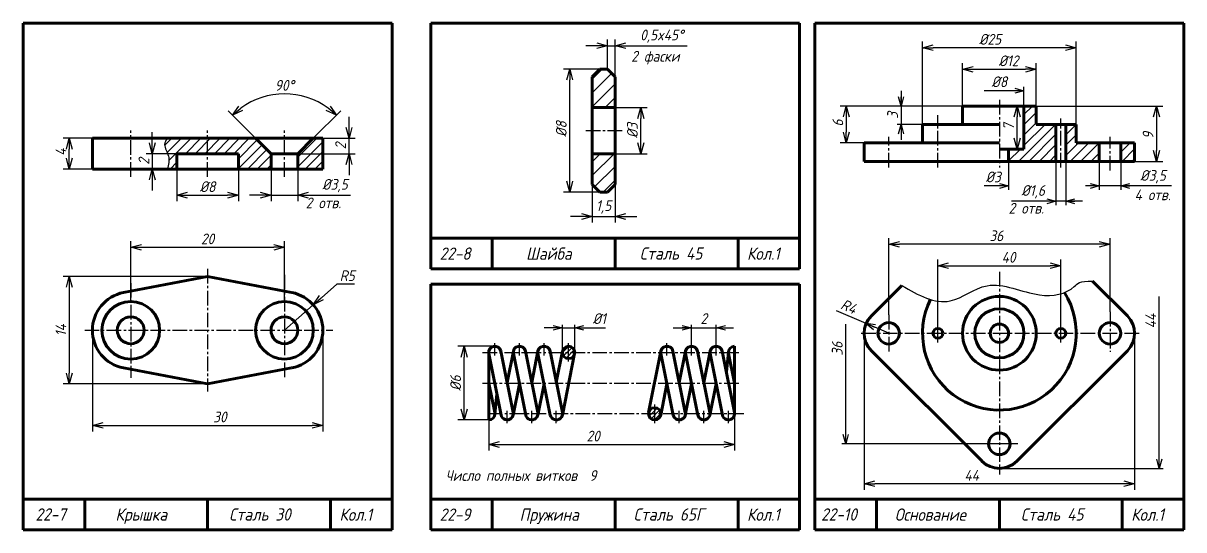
# Model space of a CAD drawing. Header units: millimetres. Extents: x -255 to 513, y 132 to 472.
# Drawn here: x 135 to 512.6, y 307 to 472 of the extents above; entities that cross this region are included whole.
import ezdxf

# ---------------------------------------------------------------- set-up
doc = ezdxf.new("R2010")
doc.units = ezdxf.units.MM
doc.header["$LTSCALE"] = 0.5
doc.linetypes.add('CENTER2', pattern=[28.575, 19.05, -3.175, 3.175, -3.175])
doc.layers.get('Defpoints').update_dxf_attribs({"color": 5})
doc.styles.get("Standard").update_dxf_attribs({"font": 'isocpeui.ttf', "width": 0.9})
doc.dimstyles.new('Standart 1', dxfattribs={"dimtxt": 3.5, "dimasz": 3.5, "dimexe": 2, "dimexo": 0, "dimgap": 1, "dimtad": 1, "dimtoh": 1, "dimdec": 0, "dimtxsty": 'Standard', "dimblk": 'OPEN30', "dimcen": 2.5, "dimadec": 0, "dimazin": 0, "dimtfac": 1, "dimtdec": 0, "dimtmove": 0, "dimatfit": 3, "dimldrblk": 'DOTSMALL', "dimfxl": 0, "dimarcsym": 0})

# ---------------------------------------------------------------- blocks, each defined once
blk = doc.blocks.new('_Open30')
at = {"color": 0, "linetype": 'ByBlock', "lineweight": -2}
for p, q in [((-1, 0.27), (0, 0)), ((0, 0), (-1, -0.27)), ((0, 0), (-1, 0))]:
    blk.add_line(p, q, dxfattribs=at)
blk = doc.blocks.new('*D71')
at = {"color": 0, "lineweight": -2}
for p, q in [((210.62, 434.5), (201.7, 443.42)), ((229.37, 434.5), (238.3, 443.42))]:
    blk.add_line(p, q, dxfattribs=at)
blk.add_arc((220, 425.12), 23.88, 53.4069, 126.5931, dxfattribs=at)
at = {"layer": 'Defpoints', "color": 0}
for p in [(226.18, 448.19), (210.62, 434.5), (229.37, 434.5), (215.62, 429.5), (224.37, 429.5)]:
    blk.add_point(p, dxfattribs=at)
at = {"color": 0, "lineweight": -2, "xscale": 3.5, "yscale": 3.5, "zscale": 3.5}
for p, rotation in [((203.12, 442.01), 220.7965396491163), ((236.88, 442.01), 319.2034603508836)]:
    blk.add_blockref('_Open30', p, dxfattribs=dict(at, rotation=rotation))
at = {"color": 0, "insert": (220, 451.75), "char_height": 3.5, "attachment_point": 5}
blk.add_mtext('90°', dxfattribs=at)
blk = doc.blocks.new('_DotSmall')
at = {"color": 0, "linetype": 'ByBlock', "const_width": 0.5}
blk.add_lwpolyline([(-0.0625, 0, 1), (0.0625, 0, 1)], format="xyb", close=True, dxfattribs=at)
blk = doc.blocks.new('*D72')
at = {"color": 0, "lineweight": -2}
for p, q in [((215.62, 424.5), (215.62, 414)), ((224.37, 424.5), (224.37, 414)), ((212.12, 416), (208.62, 416)), ((215.62, 416), (224.37, 416)), ((227.87, 416), (241.53, 416))]:
    blk.add_line(p, q, dxfattribs=at)
at = {"layer": 'Defpoints', "color": 0}
for p in [(215.62, 424.5), (224.37, 424.5), (224.37, 416)]:
    blk.add_point(p, dxfattribs=at)
at = {"color": 0, "lineweight": -2, "xscale": 3.5, "yscale": 3.5, "zscale": 3.5}
blk.add_blockref('_Open30', (215.62, 416), dxfattribs=at)
at = {"color": 0, "lineweight": -2, "xscale": 3.5, "yscale": 3.5, "zscale": 3.5, "rotation": 180}
blk.add_blockref('_Open30', (224.37, 416), dxfattribs=at)
at = {"color": 0, "insert": (236.45, 419.1), "char_height": 3.5, "attachment_point": 5}
blk.add_mtext('%%c3,5', dxfattribs=at)
blk = doc.blocks.new('*D73')
at = {"color": 0, "lineweight": -2}
for p, q in [((157.5, 372), (157.5, 339)), ((232.5, 372), (232.5, 339)), ((161, 341), (229, 341))]:
    blk.add_line(p, q, dxfattribs=at)
at = {"layer": 'Defpoints', "color": 0}
for p in [(157.5, 372), (232.5, 372), (232.5, 341)]:
    blk.add_point(p, dxfattribs=at)
at = {"color": 0, "lineweight": -2, "xscale": 3.5, "yscale": 3.5, "zscale": 3.5, "rotation": 180}
blk.add_blockref('_Open30', (157.5, 341), dxfattribs=at)
at = {"color": 0, "lineweight": -2, "xscale": 3.5, "yscale": 3.5, "zscale": 3.5}
blk.add_blockref('_Open30', (232.5, 341), dxfattribs=at)
at = {"color": 0, "insert": (199, 343.75), "char_height": 3.5, "attachment_point": 5}
blk.add_mtext('30', dxfattribs=at)
blk = doc.blocks.new('*D74')
at = {"color": 0, "lineweight": -2}
for p, q in [((237, 387), (232, 382.59)), ((242.84, 387), (237, 387)), ((220, 372), (229.37, 380.27))]:
    blk.add_line(p, q, dxfattribs=at)
at = {"layer": 'Defpoints', "color": 0}
for p in [(229.37, 380.27), (220, 372)]:
    blk.add_point(p, dxfattribs=at)
at = {"color": 0, "lineweight": -2, "xscale": 3.5, "yscale": 3.5, "zscale": 3.5, "rotation": 221.4236658828374}
blk.add_blockref('_Open30', (229.37, 380.27), dxfattribs=at)
at = {"color": 0, "insert": (240.43, 389.75), "char_height": 3.5, "attachment_point": 5}
blk.add_mtext('R5', dxfattribs=at)
blk = doc.blocks.new('*D75')
at = {"color": 0, "lineweight": -2}
for p, q in [((241, 438), (241, 441.5)), ((232.5, 434.5), (243, 434.5)), ((241, 429.5), (241, 434.5)), ((224.37, 429.5), (243, 429.5)), ((241, 426), (241, 422.5))]:
    blk.add_line(p, q, dxfattribs=at)
at = {"layer": 'Defpoints', "color": 0}
for p in [(232.5, 434.5), (241, 434.5), (224.37, 429.5)]:
    blk.add_point(p, dxfattribs=at)
at = {"color": 0, "lineweight": -2, "xscale": 3.5, "yscale": 3.5, "zscale": 3.5}
for p, rotation in [((241, 434.5), 270), ((241, 429.5), 90)]:
    blk.add_blockref('_Open30', p, dxfattribs=dict(at, rotation=rotation))
at = {"color": 0, "insert": (238.25, 432), "char_height": 3.5, "attachment_point": 5, "rotation": 90}
blk.add_mtext('2', dxfattribs=at)
blk = doc.blocks.new('*D76')
at = {"color": 0, "lineweight": -2}
for p, q in [((195, 389.5), (148, 389.5)), ((150, 386), (150, 358)), ((195, 354.5), (148, 354.5))]:
    blk.add_line(p, q, dxfattribs=at)
at = {"layer": 'Defpoints', "color": 0}
for p in [(195, 389.5), (150, 354.5), (195, 354.5)]:
    blk.add_point(p, dxfattribs=at)
at = {"color": 0, "lineweight": -2, "xscale": 3.5, "yscale": 3.5, "zscale": 3.5}
for p, rotation in [((150, 389.5), 90), ((150, 354.5), 270)]:
    blk.add_blockref('_Open30', p, dxfattribs=dict(at, rotation=rotation))
at = {"color": 0, "insert": (147.25, 372), "char_height": 3.5, "attachment_point": 5, "rotation": 90}
blk.add_mtext('14', dxfattribs=at)
blk = doc.blocks.new('*D77')
at = {"color": 0, "lineweight": -2}
for p, q in [((170, 381.37), (170, 401)), ((220, 381.37), (220, 401)), ((173.5, 399), (216.5, 399))]:
    blk.add_line(p, q, dxfattribs=at)
at = {"layer": 'Defpoints', "color": 0}
for p in [(220, 399), (170, 381.37), (220, 381.37)]:
    blk.add_point(p, dxfattribs=at)
at = {"color": 0, "lineweight": -2, "xscale": 3.5, "yscale": 3.5, "zscale": 3.5, "rotation": 180}
blk.add_blockref('_Open30', (170, 399), dxfattribs=at)
at = {"color": 0, "lineweight": -2, "xscale": 3.5, "yscale": 3.5, "zscale": 3.5}
blk.add_blockref('_Open30', (220, 399), dxfattribs=at)
at = {"color": 0, "insert": (195, 401.75), "char_height": 3.5, "attachment_point": 5}
blk.add_mtext('20', dxfattribs=at)
blk = doc.blocks.new('*D78')
at = {"color": 0, "lineweight": -2}
for p, q in [((157.5, 434.5), (148, 434.5)), ((150, 428), (150, 431)), ((157.5, 424.5), (148, 424.5))]:
    blk.add_line(p, q, dxfattribs=at)
at = {"layer": 'Defpoints', "color": 0}
for p in [(150, 434.5), (157.5, 434.5), (157.5, 424.5)]:
    blk.add_point(p, dxfattribs=at)
at = {"color": 0, "lineweight": -2, "xscale": 3.5, "yscale": 3.5, "zscale": 3.5}
for p, rotation in [((150, 434.5), 90), ((150, 424.5), 270)]:
    blk.add_blockref('_Open30', p, dxfattribs=dict(at, rotation=rotation))
at = {"color": 0, "insert": (147.25, 430), "char_height": 3.5, "attachment_point": 5, "rotation": 90}
blk.add_mtext('4', dxfattribs=at)
blk = doc.blocks.new('*D79')
at = {"color": 0, "lineweight": -2}
for p, q in [((177, 433), (177, 436.5)), ((185, 429.5), (175, 429.5)), ((177, 429.5), (177, 424.5)), ((181.83, 424.5), (175, 424.5)), ((177, 421), (177, 417.5))]:
    blk.add_line(p, q, dxfattribs=at)
at = {"layer": 'Defpoints', "color": 0}
for p in [(185, 429.5), (177, 424.5), (181.83, 424.5)]:
    blk.add_point(p, dxfattribs=at)
at = {"color": 0, "lineweight": -2, "xscale": 3.5, "yscale": 3.5, "zscale": 3.5}
for p, rotation in [((177, 429.5), 270), ((177, 424.5), 90)]:
    blk.add_blockref('_Open30', p, dxfattribs=dict(at, rotation=rotation))
at = {"color": 0, "insert": (174.25, 427), "char_height": 3.5, "attachment_point": 5, "rotation": 90}
blk.add_mtext('2', dxfattribs=at)
blk = doc.blocks.new('*D80')
at = {"color": 0, "lineweight": -2}
for p, q in [((185, 424.5), (185, 414)), ((205, 424.5), (205, 414)), ((188.5, 416), (201.5, 416))]:
    blk.add_line(p, q, dxfattribs=at)
at = {"layer": 'Defpoints', "color": 0}
for p in [(185, 424.5), (205, 424.5), (205, 416)]:
    blk.add_point(p, dxfattribs=at)
at = {"color": 0, "lineweight": -2, "xscale": 3.5, "yscale": 3.5, "zscale": 3.5, "rotation": 180}
blk.add_blockref('_Open30', (185, 416), dxfattribs=at)
at = {"color": 0, "lineweight": -2, "xscale": 3.5, "yscale": 3.5, "zscale": 3.5}
blk.add_blockref('_Open30', (205, 416), dxfattribs=at)
at = {"color": 0, "insert": (195, 418.75), "char_height": 3.5, "attachment_point": 5}
blk.add_mtext('%%c8', dxfattribs=at)
blk = doc.blocks.new('*D81')
at = {"color": 0, "lineweight": -2}
for p, q in [((321.6, 464.66), (318.1, 464.66)), ((325.1, 457), (325.1, 466.66)), ((325.1, 464.66), (327.6, 464.66)), ((327.6, 454.5), (327.6, 466.66)), ((331.1, 464.66), (351, 464.66))]:
    blk.add_line(p, q, dxfattribs=at)
at = {"layer": 'Defpoints', "color": 0}
for p in [(327.6, 464.66), (325.1, 457), (327.6, 454.5)]:
    blk.add_point(p, dxfattribs=at)
at = {"color": 0, "lineweight": -2, "xscale": 3.5, "yscale": 3.5, "zscale": 3.5}
blk.add_blockref('_Open30', (325.1, 464.66), dxfattribs=at)
at = {"color": 0, "lineweight": -2, "xscale": 3.5, "yscale": 3.5, "zscale": 3.5, "rotation": 180}
blk.add_blockref('_Open30', (327.6, 464.66), dxfattribs=at)
at = {"color": 0, "insert": (342.8, 467.76), "char_height": 3.5, "attachment_point": 5}
blk.add_mtext('0,5x45%%d', dxfattribs=at)
blk = doc.blocks.new('*D82')
at = {"color": 0, "lineweight": -2}
for p, q in [((320.1, 419.5), (320.1, 407.05)), ((327.6, 419.5), (327.6, 407.05)), ((316.6, 409.05), (313.1, 409.05)), ((320.1, 409.05), (327.6, 409.05)), ((331.1, 409.05), (334.6, 409.05))]:
    blk.add_line(p, q, dxfattribs=at)
at = {"layer": 'Defpoints', "color": 0}
for p in [(320.1, 419.5), (327.6, 419.5), (327.6, 409.05)]:
    blk.add_point(p, dxfattribs=at)
at = {"color": 0, "lineweight": -2, "xscale": 3.5, "yscale": 3.5, "zscale": 3.5}
blk.add_blockref('_Open30', (320.1, 409.05), dxfattribs=at)
at = {"color": 0, "lineweight": -2, "xscale": 3.5, "yscale": 3.5, "zscale": 3.5, "rotation": 180}
blk.add_blockref('_Open30', (327.6, 409.05), dxfattribs=at)
at = {"color": 0, "insert": (323.85, 412.15), "char_height": 3.5, "attachment_point": 5}
blk.add_mtext('1,5', dxfattribs=at)
blk = doc.blocks.new('*D83')
at = {"color": 0, "lineweight": -2}
for p, q in [((327.6, 444.5), (337.96, 444.5)), ((335.96, 433), (335.96, 441)), ((327.6, 429.5), (337.96, 429.5))]:
    blk.add_line(p, q, dxfattribs=at)
at = {"layer": 'Defpoints', "color": 0}
for p in [(327.6, 444.5), (335.96, 444.5), (327.6, 429.5)]:
    blk.add_point(p, dxfattribs=at)
at = {"color": 0, "lineweight": -2, "xscale": 3.5, "yscale": 3.5, "zscale": 3.5}
for p, rotation in [((335.96, 444.5), 90), ((335.96, 429.5), 270)]:
    blk.add_blockref('_Open30', p, dxfattribs=dict(at, rotation=rotation))
at = {"color": 0, "insert": (333.21, 437.04), "char_height": 3.5, "attachment_point": 5, "rotation": 90}
blk.add_mtext('%%c3', dxfattribs=at)
blk = doc.blocks.new('*D84')
at = {"color": 0, "lineweight": -2}
for p, q in [((322.6, 457), (310.81, 457)), ((312.81, 420.5), (312.81, 453.5)), ((322.6, 417), (310.81, 417))]:
    blk.add_line(p, q, dxfattribs=at)
at = {"layer": 'Defpoints', "color": 0}
for p in [(312.81, 457), (322.6, 457), (322.6, 417)]:
    blk.add_point(p, dxfattribs=at)
at = {"color": 0, "lineweight": -2, "xscale": 3.5, "yscale": 3.5, "zscale": 3.5}
for p, rotation in [((312.81, 457), 90), ((312.81, 417), 270)]:
    blk.add_blockref('_Open30', p, dxfattribs=dict(at, rotation=rotation))
at = {"color": 0, "insert": (310.06, 437.52), "char_height": 3.5, "attachment_point": 5, "rotation": 90}
blk.add_mtext('%%c8', dxfattribs=at)
blk = doc.blocks.new('*D85')
at = {"color": 0, "lineweight": -2}
for p, q in [((286.45, 344.78), (286.45, 332.78)), ((366.45, 344.78), (366.45, 332.78)), ((289.95, 334.78), (362.95, 334.78))]:
    blk.add_line(p, q, dxfattribs=at)
at = {"layer": 'Defpoints', "color": 0}
for p in [(286.45, 344.78), (366.45, 344.78), (366.45, 334.78)]:
    blk.add_point(p, dxfattribs=at)
at = {"color": 0, "lineweight": -2, "xscale": 3.5, "yscale": 3.5, "zscale": 3.5, "rotation": 180}
blk.add_blockref('_Open30', (286.45, 334.78), dxfattribs=at)
at = {"color": 0, "lineweight": -2, "xscale": 3.5, "yscale": 3.5, "zscale": 3.5}
blk.add_blockref('_Open30', (366.45, 334.78), dxfattribs=at)
at = {"color": 0, "insert": (320.45, 337.53), "char_height": 3.5, "attachment_point": 5}
blk.add_mtext('20', dxfattribs=at)
blk = doc.blocks.new('*D86')
at = {"color": 0, "lineweight": -2}
for p, q in [((288.45, 366.78), (276.45, 366.78)), ((278.45, 346.28), (278.45, 363.28)), ((286.45, 342.78), (276.45, 342.78))]:
    blk.add_line(p, q, dxfattribs=at)
at = {"layer": 'Defpoints', "color": 0}
for p in [(278.45, 366.78), (288.45, 366.78), (286.45, 342.78)]:
    blk.add_point(p, dxfattribs=at)
at = {"color": 0, "lineweight": -2, "xscale": 3.5, "yscale": 3.5, "zscale": 3.5}
for p, rotation in [((278.45, 366.78), 90), ((278.45, 342.78), 270)]:
    blk.add_blockref('_Open30', p, dxfattribs=dict(at, rotation=rotation))
at = {"color": 0, "insert": (275.7, 354.78), "char_height": 3.5, "attachment_point": 5, "rotation": 90}
blk.add_mtext('%%c6', dxfattribs=at)
blk = doc.blocks.new('*D87')
at = {"color": 0, "lineweight": -2}
for p, q in [((432.6, 374), (432.6, 395)), ((436.1, 393), (469.1, 393)), ((472.6, 374), (472.6, 395))]:
    blk.add_line(p, q, dxfattribs=at)
at = {"layer": 'Defpoints', "color": 0}
for p in [(472.6, 393), (432.6, 374), (472.6, 374)]:
    blk.add_point(p, dxfattribs=at)
at = {"color": 0, "lineweight": -2, "xscale": 3.5, "yscale": 3.5, "zscale": 3.5, "rotation": 180}
blk.add_blockref('_Open30', (432.6, 393), dxfattribs=at)
at = {"color": 0, "lineweight": -2, "xscale": 3.5, "yscale": 3.5, "zscale": 3.5}
blk.add_blockref('_Open30', (472.6, 393), dxfattribs=at)
at = {"color": 0, "insert": (455.6, 395.75), "char_height": 3.5, "attachment_point": 5}
blk.add_mtext('40', dxfattribs=at)
blk = doc.blocks.new('*D88')
at = {"color": 0, "lineweight": -2}
for p, q in [((420.06, 445), (400.79, 445)), ((402.79, 441.5), (402.79, 436.5)), ((408.6, 433), (400.79, 433))]:
    blk.add_line(p, q, dxfattribs=at)
at = {"layer": 'Defpoints', "color": 0}
for p in [(420.06, 445), (402.79, 433), (408.6, 433)]:
    blk.add_point(p, dxfattribs=at)
at = {"color": 0, "lineweight": -2, "xscale": 3.5, "yscale": 3.5, "zscale": 3.5}
for p, rotation in [((402.79, 445), 90), ((402.79, 433), 270)]:
    blk.add_blockref('_Open30', p, dxfattribs=dict(at, rotation=rotation))
at = {"color": 0, "insert": (400.04, 439.48), "char_height": 3.5, "attachment_point": 5, "rotation": 90}
blk.add_mtext('6', dxfattribs=at)
blk = doc.blocks.new('*D89')
at = {"color": 0, "lineweight": -2}
for p, q in [((460.6, 445), (456.41, 445)), ((458.41, 434.5), (458.41, 441.5)), ((459.46, 431), (456.41, 431))]:
    blk.add_line(p, q, dxfattribs=at)
at = {"layer": 'Defpoints', "color": 0}
for p in [(458.41, 445), (460.6, 445), (459.46, 431)]:
    blk.add_point(p, dxfattribs=at)
at = {"color": 0, "lineweight": -2, "xscale": 3.5, "yscale": 3.5, "zscale": 3.5}
for p, rotation in [((458.41, 445), 90), ((458.41, 431), 270)]:
    blk.add_blockref('_Open30', p, dxfattribs=dict(at, rotation=rotation))
at = {"color": 0, "insert": (455.64, 438.26), "char_height": 3.5, "attachment_point": 5, "rotation": 90}
blk.add_mtext('7', dxfattribs=at)
blk = doc.blocks.new('*D90')
at = {"color": 0, "lineweight": -2}
for p, q in [((464.6, 445), (505.74, 445)), ((503.74, 441.5), (503.74, 430.5)), ((496.6, 427), (505.74, 427))]:
    blk.add_line(p, q, dxfattribs=at)
at = {"layer": 'Defpoints', "color": 0}
for p in [(464.6, 445), (496.6, 427), (503.74, 427)]:
    blk.add_point(p, dxfattribs=at)
at = {"color": 0, "lineweight": -2, "xscale": 3.5, "yscale": 3.5, "zscale": 3.5}
for p, rotation in [((503.74, 445), 90), ((503.74, 427), 270)]:
    blk.add_blockref('_Open30', p, dxfattribs=dict(at, rotation=rotation))
at = {"color": 0, "insert": (500.99, 435.44), "char_height": 3.5, "attachment_point": 5, "rotation": 90}
blk.add_mtext('9', dxfattribs=at)
blk = doc.blocks.new('*D91')
at = {"color": 0, "lineweight": -2}
for p, q in [((408.6, 371), (408.6, 320)), ((496.6, 371), (496.6, 320)), ((493.1, 322), (412.1, 322))]:
    blk.add_line(p, q, dxfattribs=at)
at = {"layer": 'Defpoints', "color": 0}
for p in [(408.6, 371), (496.6, 371), (408.6, 322)]:
    blk.add_point(p, dxfattribs=at)
at = {"color": 0, "lineweight": -2, "xscale": 3.5, "yscale": 3.5, "zscale": 3.5, "rotation": 180}
blk.add_blockref('_Open30', (408.6, 322), dxfattribs=at)
at = {"color": 0, "lineweight": -2, "xscale": 3.5, "yscale": 3.5, "zscale": 3.5}
blk.add_blockref('_Open30', (496.6, 322), dxfattribs=at)
at = {"color": 0, "insert": (443.6, 324.75), "char_height": 3.5, "attachment_point": 5}
blk.add_mtext('44', dxfattribs=at)
blk = doc.blocks.new('*D92')
at = {"color": 0, "lineweight": -2}
for p, q in [((416.6, 377), (416.6, 402)), ((488.6, 378), (488.6, 402)), ((485.1, 400), (420.1, 400))]:
    blk.add_line(p, q, dxfattribs=at)
at = {"layer": 'Defpoints', "color": 0}
for p in [(416.6, 400), (488.6, 378), (416.6, 377)]:
    blk.add_point(p, dxfattribs=at)
at = {"color": 0, "lineweight": -2, "xscale": 3.5, "yscale": 3.5, "zscale": 3.5, "rotation": 180}
blk.add_blockref('_Open30', (416.6, 400), dxfattribs=at)
at = {"color": 0, "lineweight": -2, "xscale": 3.5, "yscale": 3.5, "zscale": 3.5}
blk.add_blockref('_Open30', (488.6, 400), dxfattribs=at)
at = {"color": 0, "insert": (451.6, 402.75), "char_height": 3.5, "attachment_point": 5}
blk.add_mtext('36', dxfattribs=at)
blk = doc.blocks.new('*D93')
at = {"color": 0, "lineweight": -2}
for p, q in [((427.6, 438), (427.6, 466)), ((477.6, 439), (477.6, 466)), ((474.1, 464), (431.1, 464))]:
    blk.add_line(p, q, dxfattribs=at)
at = {"layer": 'Defpoints', "color": 0}
for p in [(427.6, 464), (477.6, 439), (427.6, 438)]:
    blk.add_point(p, dxfattribs=at)
at = {"color": 0, "lineweight": -2, "xscale": 3.5, "yscale": 3.5, "zscale": 3.5, "rotation": 180}
blk.add_blockref('_Open30', (427.6, 464), dxfattribs=at)
at = {"color": 0, "lineweight": -2, "xscale": 3.5, "yscale": 3.5, "zscale": 3.5}
blk.add_blockref('_Open30', (477.6, 464), dxfattribs=at)
at = {"color": 0, "insert": (449.6, 466.75), "char_height": 3.5, "attachment_point": 5}
blk.add_mtext('%%c25', dxfattribs=at)
blk = doc.blocks.new('*D94')
at = {"color": 0, "lineweight": -2}
for p, q in [((440.6, 445), (440.6, 459)), ((444.1, 457), (461.1, 457)), ((464.6, 445), (464.6, 459))]:
    blk.add_line(p, q, dxfattribs=at)
at = {"layer": 'Defpoints', "color": 0}
for p in [(464.6, 457), (440.6, 445), (464.6, 445)]:
    blk.add_point(p, dxfattribs=at)
at = {"color": 0, "lineweight": -2, "xscale": 3.5, "yscale": 3.5, "zscale": 3.5, "rotation": 180}
blk.add_blockref('_Open30', (440.6, 457), dxfattribs=at)
at = {"color": 0, "lineweight": -2, "xscale": 3.5, "yscale": 3.5, "zscale": 3.5}
blk.add_blockref('_Open30', (464.6, 457), dxfattribs=at)
at = {"color": 0, "insert": (455.6, 459.75), "char_height": 3.5, "attachment_point": 5}
blk.add_mtext('%%c12', dxfattribs=at)

msp = doc.modelspace()

# ---------------------------------------------------------------- hatches: boundary and pattern name
h = msp.add_hatch()
h.set_pattern_fill('ANSI31', color=256, style=0)
h.set_pattern_definition([(45, (112.6025, 372), (-2.245064, 2.245064), [])])
h.paths.add_polyline_path([(320.1, 444.5), (327.6, 444.5), (327.6, 454.5), (325.1, 457), (322.6, 457), (320.1, 454.5)])
h.paths.add_polyline_path([(327.6, 429.5), (320.1, 429.5), (320.1, 419.5), (322.6, 417), (325.1, 417), (327.6, 419.5)])
h = msp.add_hatch()
h.set_pattern_fill('ANSI31', color=256, scale=0.75, style=0)
h.set_pattern_definition([(45, (362.6025, 287), (-1.683798, 1.683798), [])])
h.paths.add_polyline_path([(460.6, 431), (455.6, 431), (455.6, 427), (471, 427), (471, 439), (464.6, 439), (464.6, 445), (460.6, 445)])
h.paths.add_polyline_path([(474.2, 427), (485.1, 427), (485.1, 433), (477.6, 433), (477.6, 439), (474.2, 439)])
h.paths.add_polyline_path([(496.6, 427), (496.6, 433), (492.1, 433), (492.1, 427)])
h = msp.add_hatch()
h.set_pattern_fill('ANSI31', color=256, scale=0.7, style=0)
h.set_pattern_definition([(45, (105, 287), (-1.571545, 1.571545), [])])
edge = h.paths.add_edge_path()
edge.add_spline(control_points=[(181.86, 434.5), (181.35, 433.85), (180.43, 432.08), (182.9, 428.62), (182.34, 425.91), (181.83, 424.5)], knot_values=[1.718832, 1.718832, 1.718832, 1.718832, 3.605551, 6.767829, 10.22642, 10.22642, 10.22642, 10.22642], degree=3, periodic=0)
edge.add_line((181.83, 424.5), (185, 424.5))
edge.add_line((185, 424.5), (185, 429.5))
edge.add_line((185, 429.5), (195, 429.5))
edge.add_line((195, 429.5), (195, 434.5))
edge.add_line((195, 434.5), (181.86, 434.5))
h.paths.add_polyline_path([(195, 434.5), (195, 429.5), (205, 429.5), (205, 424.5), (215.62, 424.5), (215.62, 429.5), (210.62, 434.5)])
h.paths.add_polyline_path([(232.5, 434.5), (229.37, 434.5), (224.37, 429.5), (224.37, 424.5), (232.5, 424.5)])
h = msp.add_hatch()
h.set_pattern_fill('ANSI31', color=256, scale=0.33, style=0)
h.set_pattern_definition([(45, (118.4525, 289.7816), (-0.740871, 0.740871), [])])
edge = h.paths.add_edge_path()
edge.add_arc((312.45, 364.78), 2, 0, 360)
edge = h.paths.add_edge_path()
edge.add_arc((340.45, 344.78), 2, 0, 360)

# ---------------------------------------------------------------- linework, layer by layer
at = {"lineweight": 60}
for p, q in [((135, 472), (135, 307)), ((255, 472), (135, 472)), ((255, 307), (255, 472)), ((267.6, 472), (267.6, 392)), ((387.6, 472), (267.6, 472)), ((387.6, 392), (387.6, 472)), ((392.6, 472), (392.6, 307)), ((512.6, 472), (392.6, 472)), ((512.6, 307), (512.6, 472)), ((320.1, 454.5), (322.6, 457)), ((322.6, 457), (325.1, 457)), ((325.1, 457), (327.6, 454.5)), ((320.1, 419.5), (320.1, 454.5)), ((327.6, 454.5), (327.6, 419.5)), ((320.1, 444.5), (327.6, 444.5)), ((440.6, 445), (464.6, 445)), ((440.6, 439), (440.6, 445)), ((460.6, 431), (460.6, 445)), ((464.6, 445), (464.6, 439)), ((427.6, 439), (427.6, 433)), ((452.6, 439), (427.6, 439)), ((464.6, 439), (477.6, 439)), ((471, 427), (471, 439)), ((474.2, 427), (474.2, 439)), ((477.6, 439), (477.6, 433)), ((157.5, 424.5), (157.5, 434.5)), ((157.5, 434.5), (232.5, 434.5)), ((215.62, 429.5), (210.62, 434.5)), ((229.37, 434.5), (224.37, 429.5)), ((232.5, 424.5), (232.5, 434.5)), ((408.6, 433), (452.6, 433)), ((408.6, 427), (408.6, 433)), ((452.6, 431), (460.6, 431)), ((455.6, 431), (455.6, 427)), ((496.6, 433), (477.6, 433)), ((485.1, 427), (485.1, 433)), ((492.1, 427), (492.1, 433)), ((496.6, 433), (496.6, 427)), ((185, 429.5), (205, 429.5)), ((185, 424.5), (185, 429.5)), ((205, 429.5), (205, 424.5)), ((215.62, 429.5), (224.37, 429.5)), ((215.62, 424.5), (215.62, 429.5)), ((224.37, 429.5), (224.37, 424.5)), ((320.1, 429.5), (327.6, 429.5)), ((408.6, 427), (496.6, 427)), ((157.5, 424.5), (232.5, 424.5)), ((220, 424.5), (215.62, 424.5)), ((320.1, 419.5), (322.6, 417)), ((325.1, 417), (327.6, 419.5)), ((325.1, 417), (322.6, 417)), ((387.6, 402), (267.6, 402)), ((287.6, 402), (287.6, 392)), ((327.6, 402), (327.6, 392)), ((367.6, 402), (367.6, 392)), ((195, 389.5), (167.66, 384.28)), ((195, 389.5), (222.34, 384.28)), ((267.6, 392), (387.6, 392)), ((267.6, 387), (267.6, 307)), ((387.6, 387), (267.6, 387)), ((387.6, 307), (387.6, 387)), ((410.95, 376.66), (420.88, 386.59)), ((494.26, 376.66), (482.94, 387.98)), ((366.45, 344.78), (366.45, 366.78)), ((286.45, 342.78), (286.45, 364.78)), ((286.49, 364.39), (290.49, 344.39)), ((290.41, 365.17), (294.41, 345.17)), ((294.49, 365.17), (292.45, 354.98)), ((294.49, 364.39), (298.49, 344.39)), ((298.41, 365.17), (302.41, 345.17)), ((302.49, 365.17), (300.45, 354.98)), ((302.49, 364.39), (306.49, 344.39)), ((306.41, 365.17), (310.41, 345.17)), ((310.49, 365.17), (308.45, 354.98)), ((314.41, 364.39), (310.41, 344.39)), ((342.49, 365.17), (338.49, 345.17)), ((342.49, 364.39), (346.49, 344.39)), ((346.41, 365.17), (350.41, 345.17)), ((350.49, 365.17), (348.45, 354.98)), ((350.49, 364.39), (354.49, 344.39)), ((354.41, 365.17), (358.41, 345.17)), ((358.49, 365.17), (356.45, 354.98)), ((358.49, 364.39), (362.49, 344.39)), ((362.41, 365.17), (366.41, 345.17)), ((363.79, 358.31), (364.46, 364.98)), ((366.45, 354.78), (364.49, 364.38)), ((410.95, 365.34), (446.95, 329.34)), ((494.26, 365.34), (458.26, 329.34)), ((195, 354.5), (167.66, 359.72)), ((195, 354.5), (222.34, 359.72)), ((286.45, 354.78), (288.41, 345.18)), ((289.12, 351.25), (288.44, 344.58)), ((296.45, 354.58), (294.41, 344.39)), ((304.45, 354.58), (302.41, 344.39)), ((344.45, 354.58), (342.41, 344.39)), ((352.45, 354.58), (350.41, 344.39)), ((360.45, 354.58), (358.41, 344.39)), ((255, 317), (135, 317)), ((155, 317), (155, 307)), ((195, 317), (195, 307)), ((235, 317), (235, 307)), ((387.6, 317), (267.6, 317)), ((287.6, 317), (287.6, 307)), ((327.6, 317), (327.6, 307)), ((367.6, 317), (367.6, 307)), ((512.6, 317), (392.6, 317)), ((412.6, 317), (412.6, 307)), ((452.6, 317), (452.6, 307)), ((492.6, 317), (492.6, 307)), ((135, 307), (255, 307)), ((267.6, 307), (387.6, 307)), ((392.6, 307), (512.6, 307))]:
    msp.add_line(p, q, dxfattribs=at)
for p, q in [((420.6, 450), (420.6, 434)), ((457.6, 450), (447.6, 450)), ((460.6, 445), (460.6, 451.25)), ((440.6, 445), (419.35, 445)), ((427.6, 439), (419.35, 439)), ((455.6, 427.15), (455.6, 417.75)), ((471, 427), (471, 412.75)), ((474.2, 427), (474.2, 412.75)), ((485.1, 427), (485.1, 417.75)), ((492.1, 427), (492.1, 417.75)), ((455.6, 419), (447.6, 419)), ((455.6, 419), (449.6, 419)), ((508.6, 419), (480.6, 419)), ((479.6, 414), (456.6, 414)), ((504.6, 330), (504.6, 383)), ((416.6, 371), (399.64, 378.27)), ((402.6, 338), (402.6, 374)), ((432.6, 368), (432.6, 374)), ((472.6, 368), (472.6, 374)), ((307.45, 372.78), (304.45, 372.78)), ((310.45, 364.78), (310.45, 373.78)), ((310.45, 372.78), (314.45, 372.78)), ((314.45, 364.78), (314.45, 373.78)), ((317.45, 372.78), (324.45, 372.78)), ((346.45, 372.78), (366.11, 372.78)), ((352.45, 366.78), (352.45, 373.78)), ((360.45, 366.78), (360.45, 373.78)), ((288.45, 363.78), (288.45, 367.78)), ((296.45, 363.78), (296.45, 367.78)), ((304.45, 363.78), (304.45, 367.78)), ((312.45, 361.78), (312.45, 367.78)), ((344.45, 363.78), (344.45, 367.78)), ((352.45, 363.78), (352.45, 367.78)), ((360.45, 363.78), (360.45, 367.78)), ((340.45, 341.78), (340.45, 347.78)), ((292.45, 341.78), (292.45, 345.78)), ((300.45, 341.78), (300.45, 345.78)), ((308.45, 341.78), (308.45, 345.78)), ((348.45, 341.78), (348.45, 345.78)), ((356.45, 341.78), (356.45, 345.78)), ((364.45, 341.78), (364.45, 345.78)), ((458.6, 335), (401.35, 335)), ((452.6, 327), (505.85, 327))]:
    msp.add_line(p, q)
at = {"linetype": 'CENTER2', "ltscale": 0.5}
for p, q in [((452.6, 447), (452.6, 425)), ((432.6, 425), (432.6, 442)), ((472.6, 425), (472.6, 441)), ((170, 422), (170, 437)), ((195, 422), (195, 437)), ((220, 422), (220, 437)), ((318.01, 437), (330.1, 437)), ((416.6, 425), (416.6, 435)), ((488.6, 424), (488.6, 435)), ((195, 392), (195, 352)), ((220, 390.04), (220, 356.18)), ((452.6, 391), (452.6, 325)), ((170, 387.37), (170, 356.47)), ((488.6, 378), (488.6, 365)), ((416.6, 377), (416.6, 365)), ((155, 372), (235.71, 372)), ((407.6, 371), (498.6, 371)), ((284.45, 364.78), (368.45, 364.78)), ((284.45, 354.78), (368.45, 354.78)), ((369.45, 344.78), (285.45, 344.78))]:
    msp.add_line(p, q, dxfattribs=at)
at = {"lineweight": 60}
for centre, radius in [((452.6, 371), 12), ((170, 372), 9.38), ((220, 372), 9.38), ((452.6, 371), 8), ((170, 372), 4.38), ((220, 372), 4.38), ((416.6, 371), 3.5), ((452.6, 371), 3), ((488.6, 371), 3.5), ((432.6, 371), 1.6), ((472.6, 371), 1.6), ((312.45, 364.78), 2), ((340.45, 344.78), 2), ((452.6, 335), 3.5)]:
    msp.add_circle(centre, radius, dxfattribs=at)
for centre, radius, start, end in [((170, 372), 12.5, 100.8113, 259.1887), ((220, 372), 12.5, 280.8113, 79.1887), ((452.6, 371), 25, 153.6579, 32.0606), ((416.6, 371), 8, 135, 225), ((488.6, 371), 8, 315, 45), ((288.45, 364.78), 2, 11.3099, 191.3099), ((296.45, 364.78), 2, 11.3099, 191.3099), ((304.45, 364.78), 2, 11.3099, 191.3099), ((344.45, 364.78), 2, 11.3099, 191.3099), ((352.45, 364.78), 2, 11.3099, 191.3099), ((360.45, 364.78), 2, 11.3099, 191.3099), ((366.45, 364.78), 2, 90, 180), ((286.45, 344.78), 2, 270, 0), ((292.45, 344.78), 2, 191.3099, 11.3099), ((300.45, 344.78), 2, 191.3099, 11.3099), ((308.45, 344.78), 2, 191.3099, 11.3099), ((348.45, 344.78), 2, 191.3099, 11.3099), ((356.45, 344.78), 2, 191.3099, 11.3099), ((364.45, 344.78), 2, 191.3099, 11.3099), ((452.6, 335), 8, 225, 315)]:
    msp.add_arc(centre, radius, start, end, dxfattribs=at)
for points, knots in [([(181.86, 434.5), (181.35, 433.85), (180.43, 432.08), (182.9, 428.62), (182.34, 425.91), (181.83, 424.5)], [1.718832, 1.718832, 1.718832, 1.718832, 3.605551, 6.767829, 10.22642, 10.22642, 10.22642, 10.22642]), ([(420.88, 386.59), (426.26, 383.29), (435.91, 378.28), (449.34, 390), (464.47, 381.84), (475.76, 384), (478.6, 388.17), (482.94, 387.98)], [2.339931, 2.339931, 2.339931, 2.339931, 18.973666, 32.390074, 49.65275, 62.994414, 67.489931, 67.489931, 67.489931, 67.489931])]:
    msp.add_open_spline(points, degree=3, knots=knots)

# ---------------------------------------------------------------- block references
at = {"xscale": 3, "yscale": 3, "zscale": 3}
for p in [(460.6, 450), (455.6, 419), (485.1, 419), (471, 414), (310.45, 372.78), (352.45, 372.78)]:
    msp.add_blockref('_Open30', p, dxfattribs=at)
at = {"yscale": 3, "zscale": 3}
for p, xscale, rotation in [((420.6, 445), 3, 270), ((420.6, 439), 3, 90), ((492.1, 419), 3, 180), ((474.2, 414), 3, 180), ((409.25, 374.15), -3.000000000000006, 336.8014094863515), ((314.45, 372.78), 3, 180), ((360.45, 372.78), 3, 180), ((402.6, 335), 3, 270), ((504.6, 327), 3, 270)]:
    msp.add_blockref('_Open30', p, dxfattribs=dict(at, xscale=xscale, rotation=rotation))

# ---------------------------------------------------------------- texts
at = {"width": 0.9}
for s, height, p in [('2 фаски', 3.5, (332.82, 459.47)), ('4 отв.', 3.5, (496.6, 414.35)), ('2 отв.', 3.5, (226.92, 411.73)), ('2 отв.', 3.5, (455.6, 409.98)), ('22-8', 4, (270.5, 394.95)), ('Шайба', 4, (298.6, 394.95)), ('Сталь 45', 4, (335.6, 395)), ('Кол.1', 4, (370.5, 394.95)), ('Число полных витков  9', 3.5, (272.42, 322.93)), ('22-7', 4, (139, 310)), ('Крышка', 4, (165, 310)), ('Сталь 30', 4, (202, 310)), ('Кол.1', 4, (237.89, 309.95)), ('22-9', 4, (270.5, 309.95)), ('Пружина', 4, (296.5, 309.95)), ('Сталь 65Г', 4, (333.6, 310)), ('Кол.1', 4, (370.5, 309.95)), ('22-10', 4, (394.6, 310)), ('Основание', 4, (418.6, 309.95)), ('Сталь 45', 4, (459.6, 310)), ('Кол.1', 4, (495.5, 309.95))]:
    msp.add_text(s, height=height, dxfattribs=at).set_placement(p)
at = {"char_height": 3.5, "attachment_point": 5}
for s, insert in [('%%c8', (452.6, 452.92)), ('%%c3', (450.6, 421.92)), ('%%c3,5', (502.6, 422)), ('%%c1,6', (463.6, 417.1)), ('%%c1', (322.45, 375.78)), ('2', (356.45, 375.78))]:
    msp.add_mtext(s, dxfattribs=dict(at, insert=insert))
for s, insert, rotation in [('3', (417.85, 442), 90), ('R4', (403.6, 379.7), 337), ('44', (501.85, 375), 90), ('36', (399.85, 366), 90)]:
    msp.add_mtext(s, dxfattribs=dict(at, insert=insert, rotation=rotation))

# ---------------------------------------------------------------- dimensions: what is measured, and where the dimension line sits
for base, p1, p2, text, picture, middle in [((327.6, 464.66), (325.1, 457), (327.6, 454.5), '0,5x45%%d', '*D81', (342.8, 464.66)), ((427.6, 464), (477.6, 439), (427.6, 438), '%%c25', '*D93', (449.6, 464)), ((464.6, 457), (440.6, 445), (464.6, 445), '%%c12', '*D94', (455.6, 457)), ((205, 416), (185, 424.5), (205, 424.5), '%%c8', '*D80', (195, 416)), ((224.37, 416), (215.62, 424.5), (224.37, 424.5), '%%c3,5', '*D72', (236.45, 416)), ((327.6, 409.05), (320.1, 419.5), (327.6, 419.5), '1,5', '*D82', (323.85, 409.05)), ((220, 399), (170, 381.37), (220, 381.37), '20', '*D77', (195, 399)), ((416.6, 400), (488.6, 378), (416.6, 377), '36', '*D92', (451.6, 400)), ((232.5, 341), (157.5, 372), (232.5, 372), '30', '*D73', (199, 341)), ((408.6, 322), (496.6, 371), (408.6, 371), '44', '*D91', (443.6, 322)), ((366.45, 334.78), (286.45, 344.78), (366.45, 344.78), '20', '*D85', (320.45, 334.78))]:
    dim = msp.add_linear_dim(base=base, p1=p1, p2=p2, text=text, dimstyle='Standart 1')
    dim.commit()
    dim.dimension.update_dxf_attribs({"geometry": picture, "text_midpoint": middle, "dimtype": 160})
for base, p1, p2, text, picture, middle in [((312.81, 457), (322.6, 417), (322.6, 457), '%%c8', '*D84', (312.81, 437.52)), ((335.96, 444.5), (327.6, 429.5), (327.6, 444.5), '%%c3', '*D83', (335.96, 437.04)), ((402.79, 433), (420.06, 445), (408.6, 433), '6', '*D88', (402.79, 439.48)), ((458.41, 445), (459.46, 431), (460.6, 445), '7', '*D89', (458.41, 438.26)), ((503.74, 427), (464.6, 445), (496.6, 427), '9', '*D90', (503.74, 435.44)), ((241, 434.5), (224.37, 429.5), (232.5, 434.5), '2', '*D75', (241, 432)), ((150, 434.5), (157.5, 424.5), (157.5, 434.5), '4', '*D78', (150, 430)), ((177, 424.5), (185, 429.5), (181.83, 424.5), '2', '*D79', (177, 427)), ((150, 354.5), (195, 389.5), (195, 354.5), '14', '*D76', (150, 372)), ((278.45, 366.78), (286.45, 342.78), (288.45, 366.78), '%%c6', '*D86', (278.45, 354.78))]:
    dim = msp.add_linear_dim(base=base, p1=p1, p2=p2, angle=90, text=text, dimstyle='Standart 1')
    dim.commit()
    dim.dimension.update_dxf_attribs({"geometry": picture, "text_midpoint": middle, "dimtype": 160})
dim = msp.add_angular_dim_2l(base=(226.18, 448.19), line1=((229.37, 434.5), (224.37, 429.5)), line2=((215.62, 429.5), (210.62, 434.5)), dimstyle='Standart 1')
dim.commit()
dim.dimension.update_dxf_attribs({"geometry": '*D71', "text_midpoint": (220, 449), "dimtype": 162})
dim = msp.add_linear_dim(base=(472.6, 393), p1=(432.6, 374), p2=(472.6, 374), dimstyle='Standart 1')
dim.commit()
dim.dimension.update_dxf_attribs({"geometry": '*D87', "text_midpoint": (455.6, 393), "dimtype": 160})
dim = msp.add_radius_dim(center=(220, 372), mpoint=(229.37, 380.27), text='R5', dimstyle='Standart 1')
dim.commit()
dim.dimension.update_dxf_attribs({"geometry": '*D74', "text_midpoint": (240.43, 387), "dimtype": 164})

doc.saveas('drawing.dxf')
